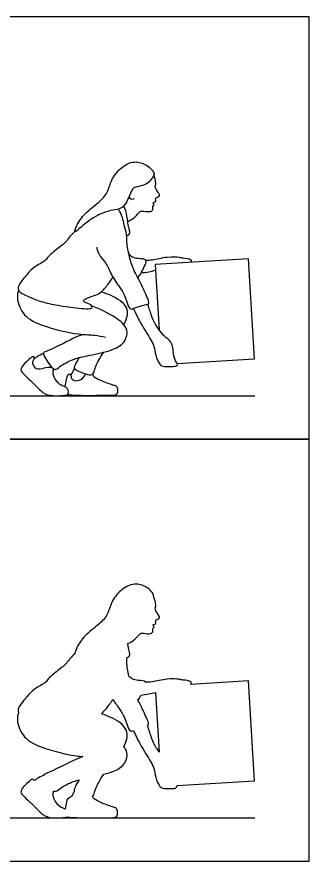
# Model space of a CAD drawing. Header units: millimetres. Extents: x 10.5 to 30.4, y -4.5 to 5.4.
# Drawn here: x 16.618 to 17.988, y -4.519 to -0.556 of the extents above; entities that cross this region are included whole.
import ezdxf

# ---------------------------------------------------------------- set-up
doc = ezdxf.new("R2010")
doc.units = ezdxf.units.MM
for name, color, linetype, true_color in [('AG-DIAGRAM', 7, 'Continuous', 0xfecc66), ('AG-OUTLINE', 7, 'Continuous', 0x8000ff), ('AG-PEOPLE', 7, 'Continuous', 0x66ccff), ('X-VPRT', 6, 'Continuous', 0xff00ff)]:
    doc.layers.add(name, color=color, linetype=linetype, true_color=true_color)

msp = doc.modelspace()

# ---------------------------------------------------------------- linework, layer by layer
at = {"layer": 'AG-DIAGRAM'}
for p, q in [((10.7748, -2.3343), (17.7344, -2.3343)), ((10.7748, -4.3155), (17.7344, -4.3155))]:
    msp.add_line(p, q, dxfattribs=at)
at = {"layer": 'AG-OUTLINE'}
for points in [[(17.3696, -4.1645), (17.733, -4.1417), (17.7035, -3.6725), (17.4331, -3.6895)], [(17.268, -3.7267), (17.2856, -4.0067)]]:
    msp.add_lwpolyline(points, dxfattribs=at)
for points, knots in [([(17.2603, -3.2802), (17.2595, -3.2676), (17.2491, -3.2518), (17.225, -3.23), (17.1672, -3.2092), (17.1024, -3.2445), (17.059, -3.3019), (17.0457, -3.3625), (17.0039, -3.4087), (16.9344, -3.4581), (16.901, -3.5086), (16.8891, -3.5414), (16.8902, -3.5451)], [2.541683, 2.541683, 2.541683, 2.541683, 2.822288, 3.172303, 3.627409, 4.133128, 4.644015, 5.111162, 5.583386, 6.142028, 6.641396, 6.941512, 6.941512, 6.941512, 6.941512]), ([(17.1376, -3.4977), (17.1497, -3.4923), (17.1726, -3.4807), (17.1949, -3.4476), (17.2127, -3.4487), (17.2462, -3.4547), (17.2589, -3.4406), (17.2525, -3.4268), (17.2638, -3.4204), (17.2583, -3.4149), (17.2542, -3.4095), (17.2656, -3.4065), (17.2707, -3.4025), (17.2673, -3.392), (17.2704, -3.3851), (17.2811, -3.3828), (17.2902, -3.3746), (17.2793, -3.361), (17.2701, -3.3449), (17.2648, -3.3311), (17.2707, -3.3221), (17.2665, -3.298), (17.2628, -3.2863), (17.2603, -3.2802)], [0, 0, 0, 0, 0.368319, 0.718049, 0.954847, 1.288628, 1.51278, 1.718652, 1.894651, 2.037774, 2.163964, 2.344716, 2.486047, 2.66971, 2.818063, 3.008844, 3.18806, 3.412372, 3.674105, 3.886609, 4.06717, 4.348063, 4.606623, 4.606623, 4.606623, 4.606623]), ([(17.1329, -3.5642), (17.1369, -3.5632), (17.1444, -3.5586), (17.1496, -3.5494), (17.1434, -3.5313), (17.1398, -3.5148), (17.1376, -3.4977)], [0, 0, 0, 0, 0.22437, 0.417873, 0.685961, 1.017718, 1.017718, 1.017718, 1.017718]), ([(16.8902, -3.5451), (16.8819, -3.5526), (16.8657, -3.5682), (16.8488, -3.5947), (16.8173, -3.6185), (16.7642, -3.6602), (16.7529, -3.6839), (16.6932, -3.7106), (16.6528, -3.7623), (16.6241, -3.7956), (16.6235, -3.8138), (16.6257, -3.8196)], [0, 0, 0, 0, 0.337765, 0.657174, 1.031473, 1.503989, 1.800381, 2.255301, 2.73976, 3.1293, 3.349805, 3.349805, 3.349805, 3.349805]), ([(17.143, -3.6501), (17.1383, -3.6281), (17.1318, -3.5902), (17.1333, -3.5714), (17.1329, -3.5642)], [5.5462899, 5.5462899, 5.5462899, 5.5462899, 5.9956988, 6.2387075, 6.2387075, 6.2387075, 6.2387075]), ([(17.2213, -3.6785), (17.2152, -3.6715), (17.1843, -3.6719), (17.1602, -3.666), (17.1475, -3.6552), (17.143, -3.6501)], [-0.9797705, -0.9797705, -0.9797705, -0.9797705, -0.6282778, -0.3083407, -0.0792162, -0.0792162, -0.0792162, -0.0792162]), ([(17.4331, -3.6895), (17.4368, -3.6845), (17.4373, -3.6716), (17.3959, -3.6699), (17.3796, -3.664), (17.3211, -3.6607), (17.2541, -3.6801), (17.232, -3.6787), (17.2213, -3.6785)], [-2.166353, -2.166353, -2.166353, -2.166353, -1.972219, -1.601425, -1.328347, -0.866679, -0.347685, 0, 0, 0, 0]), ([(17.014, -3.8277), (17.0228, -3.8202), (17.041, -3.7978), (17.0595, -3.7747), (17.0686, -3.7597)], [7.5163184, 7.5163184, 7.5163184, 7.5163184, 7.7990306, 8.2225898, 8.2225898, 8.2225898, 8.2225898]), ([(17.0686, -3.7597), (17.0786, -3.7765), (17.1018, -3.8089), (17.1242, -3.844), (17.1347, -3.8774), (17.1461, -3.9119), (17.1587, -3.9083), (17.1645, -3.906)], [1.320962, 1.320962, 1.320962, 1.320962, 1.713693, 2.103225, 2.457168, 2.784715, 2.977429, 2.977429, 2.977429, 2.977429]), ([(17.1843, -3.7606), (17.185, -3.7606), (17.1889, -3.7602), (17.1928, -3.7552), (17.1972, -3.745), (17.1998, -3.7391)], [-2.0900276, -2.0900276, -2.0900276, -2.0900276, -2.0513385, -1.8792576, -1.6778786, -1.6778786, -1.6778786, -1.6778786]), ([(17.2312, -3.886), (17.2388, -3.8763), (17.2282, -3.8496), (17.2051, -3.8007), (17.1885, -3.7687), (17.1843, -3.7606)], [3.577722, 3.577722, 3.577722, 3.577722, 3.92983, 4.508147, 4.709423, 4.709423, 4.709423, 4.709423]), ([(17.1998, -3.7391), (17.212, -3.7376), (17.2361, -3.7337), (17.2567, -3.7292), (17.268, -3.7267)], [0, 0, 0, 0, 0.3533759, 0.6814626, 0.6814626, 0.6814626, 0.6814626]), ([(16.6257, -3.8196), (16.622, -3.8316), (16.6152, -3.8576), (16.6419, -3.9378), (16.729, -3.9894), (16.8669, -4.0221), (16.9207, -4.0273), (16.9272, -4.0278)], [0, 0, 0, 0, 0.358485, 0.862576, 1.450739, 2.233414, 2.348457, 2.348457, 2.348457, 2.348457]), ([(17.1187, -3.9813), (17.1274, -3.9686), (17.1375, -3.9381), (17.135, -3.9035), (17.1038, -3.8656), (17.0587, -3.8436), (17.0292, -3.832), (17.014, -3.8277)], [-1.945048, -1.945048, -1.945048, -1.945048, -1.548093, -1.212387, -0.816271, -0.40182, 0, 0, 0, 0]), ([(17.1645, -3.906), (17.1749, -3.9287), (17.1951, -3.9715), (17.245, -4.0504), (17.2627, -4.0838), (17.2672, -4.1242), (17.2856, -4.1714), (17.3095, -4.1797), (17.3465, -4.1779), (17.3674, -4.1769), (17.3696, -4.1645)], [0, 0, 0, 0, 0.533592, 1.122663, 1.498363, 1.890472, 2.316324, 2.610256, 2.99455, 3.283807, 3.283807, 3.283807, 3.283807]), ([(17.2856, -4.0067), (17.2765, -3.9939), (17.256, -3.9657), (17.239, -3.9066), (17.2336, -3.8928), (17.2312, -3.886)], [5.354992, 5.354992, 5.354992, 5.354992, 5.77439, 6.225311, 6.497872, 6.497872, 6.497872, 6.497872]), ([(17.0253, -4.1112), (17.0425, -4.1068), (17.0849, -4.0939), (17.1279, -4.0638), (17.1406, -4.0113), (17.1254, -3.9889), (17.1187, -3.9813)], [3.979145, 3.979145, 3.979145, 3.979145, 4.274525, 4.737019, 5.152195, 5.428563, 5.428563, 5.428563, 5.428563]), ([(16.9272, -4.0278), (16.9115, -4.0342), (16.8839, -4.0438), (16.7661, -4.1066), (16.7457, -4.11), (16.7431, -4.1166)], [0, 0, 0, 0, 0.429927, 1.123382, 1.396856, 1.396856, 1.396856, 1.396856]), ([(16.7431, -4.1166), (16.7328, -4.1203), (16.7131, -4.1304), (16.7041, -4.1372), (16.6997, -4.1408)], [-0.5747818, -0.5747818, -0.5747818, -0.5747818, -0.2396962, 0, 0, 0, 0]), ([(16.9712, -4.2153), (16.9775, -4.2117), (16.9829, -4.1942), (16.9887, -4.1746), (17.0051, -4.1405), (17.0253, -4.1112)], [1.4806018, 1.4806018, 1.4806018, 1.4806018, 1.756545, 2.0310543, 2.4690486, 2.4690486, 2.4690486, 2.4690486]), ([(16.6997, -4.1408), (16.6939, -4.131), (16.6789, -4.1393), (16.6476, -4.1708), (16.6297, -4.1966), (16.6641, -4.2278), (16.7135, -4.274), (16.7465, -4.3116), (16.783, -4.315), (16.814, -4.3158), (16.8371, -4.3147), (16.8515, -4.3122), (16.8544, -4.3106)], [-2.773342, -2.773342, -2.773342, -2.773342, -2.525689, -2.101636, -1.793137, -1.407896, -0.891611, -0.461057, -0.02724, -0.02724, 0.376939, 0.529856, 0.529856, 0.529856, 0.529856]), ([(16.7903, -4.1898), (16.8028, -4.1933), (16.8204, -4.1747), (16.8676, -4.1496), (16.9015, -4.1391), (16.9104, -4.1367)], [2.252293, 2.252293, 2.252293, 2.252293, 2.577061, 3.109662, 3.295462, 3.295462, 3.295462, 3.295462]), ([(16.9104, -4.1367), (16.8977, -4.1562), (16.8896, -4.1733), (16.886, -4.1843), (16.8879, -4.188)], [0, 0, 0, 0, 0.3137939, 0.530915, 0.530915, 0.530915, 0.530915]), ([(16.8449, -4.2741), (16.8342, -4.2698), (16.8179, -4.2664), (16.7912, -4.2289), (16.7875, -4.2113), (16.7884, -4.1965), (16.7903, -4.1898)], [1.093026, 1.093026, 1.093026, 1.093026, 1.385487, 1.79122, 2.056681, 2.336371, 2.336371, 2.336371, 2.336371]), ([(16.8879, -4.188), (16.8859, -4.1936), (16.8808, -4.2044), (16.8738, -4.2142), (16.87, -4.2188)], [-0.4937471, -0.4937471, -0.4937471, -0.4937471, -0.2472397, 0, 0, 0, 0]), ([(16.87, -4.2188), (16.8545, -4.2228), (16.8512, -4.2405), (16.8468, -4.2622), (16.8449, -4.2741)], [-5.1334322, -5.1334322, -5.1334322, -5.1334322, -4.7169298, -4.2158422, -4.2158422, -4.2158422, -4.2158422]), ([(16.8544, -4.3106), (16.8653, -4.3131), (16.9035, -4.315), (16.9367, -4.3158), (17.0242, -4.3148), (17.0753, -4.3152), (17.0879, -4.3094), (17.0916, -4.2882), (17.0857, -4.269), (17.0695, -4.2656), (17.0165, -4.2475), (16.9805, -4.2285), (16.9741, -4.2193), (16.9712, -4.2153)], [-3.681884, -3.681884, -3.681884, -3.681884, -3.288749, -2.932419, -2.382754, -1.96776, -1.776567, -1.515818, -1.26877, -1.046241, -0.604989, -0.224866, 0, 0, 0, 0])]:
    msp.add_open_spline(points, degree=3, knots=knots, dxfattribs=at)
at = {"layer": 'AG-PEOPLE'}
msp.add_lwpolyline([(17.3696, -2.1833), (17.733, -2.1605), (17.7035, -1.6913), (17.2663, -1.7188), (17.2856, -2.0255)], dxfattribs=at)
for points, knots in [([(17.0943, -1.4585), (17.1038, -1.4557), (17.1216, -1.4471), (17.137, -1.4152), (17.1439, -1.4005), (17.1568, -1.3673), (17.1701, -1.3546), (17.215, -1.3485), (17.2449, -1.3265), (17.2611, -1.2997), (17.2623, -1.2907), (17.2491, -1.2706), (17.225, -1.2488), (17.1672, -1.228), (17.1024, -1.2633), (17.059, -1.3207), (17.0457, -1.3813), (17.0039, -1.4275), (16.9344, -1.4769), (16.9002, -1.5285), (16.883, -1.5778), (16.9239, -1.5359), (16.992, -1.4851), (17.0566, -1.4645), (17.0838, -1.4615), (17.0943, -1.4585)], [0, 0, 0, 0, 0.31451, 0.649272, 0.896975, 1.23477, 1.481588, 1.862963, 2.22779, 2.541683, 2.706217, 2.976329, 3.313254, 3.751342, 4.238149, 4.729931, 5.179609, 5.634174, 6.171925, 6.652619, 6.972137, 7.31971, 7.885517, 8.364076, 8.715625, 8.715625, 8.715625, 8.715625]), ([(17.1376, -1.5165), (17.1497, -1.5111), (17.1726, -1.4995), (17.1949, -1.4664), (17.2127, -1.4675), (17.2462, -1.4735), (17.2589, -1.4594), (17.2525, -1.4456), (17.2638, -1.4392), (17.2583, -1.4337), (17.2542, -1.4283), (17.2656, -1.4253), (17.2707, -1.4213), (17.2673, -1.4108), (17.2704, -1.4039), (17.2811, -1.4016), (17.2902, -1.3934), (17.2793, -1.3798), (17.2701, -1.3637), (17.2648, -1.3499), (17.2707, -1.3409), (17.2665, -1.3168), (17.2628, -1.3051), (17.2603, -1.299)], [0, 0, 0, 0, 0.368319, 0.718049, 0.954847, 1.288628, 1.51278, 1.718652, 1.894651, 2.037774, 2.163964, 2.344716, 2.486047, 2.66971, 2.818063, 3.008844, 3.18806, 3.412372, 3.674105, 3.886609, 4.06717, 4.348063, 4.606623, 4.606623, 4.606623, 4.606623]), ([(17.1686, -1.4095), (17.1655, -1.4117), (17.1572, -1.4175), (17.1465, -1.4055), (17.1441, -1.3994)], [0, 0, 0, 0, 0.19746, 0.4558253, 0.4558253, 0.4558253, 0.4558253]), ([(16.9906, -1.6376), (16.9947, -1.6524), (17.0063, -1.6822), (17.0377, -1.7094), (17.0584, -1.7673), (17.0998, -1.8245), (17.1242, -1.8628), (17.1347, -1.8962), (17.1474, -1.9346), (17.1748, -1.9183), (17.2233, -1.9071), (17.2416, -1.9021), (17.2282, -1.8684), (17.1973, -1.803), (17.1604, -1.7354), (17.1436, -1.677), (17.131, -1.6058), (17.135, -1.577), (17.1198, -1.5328), (17.1146, -1.4983), (17.1017, -1.4711), (17.0943, -1.4585)], [0, 0, 0, 0, 0.395708, 0.764566, 1.218925, 1.713693, 2.103225, 2.457168, 2.784715, 3.075924, 3.498681, 3.713287, 4.023217, 4.532258, 5.045698, 5.509857, 5.995699, 6.313114, 6.699839, 7.051243, 7.437702, 7.437702, 7.437702, 7.437702]), ([(17.1329, -1.583), (17.1369, -1.582), (17.1444, -1.5774), (17.1496, -1.5682), (17.1434, -1.5501), (17.1376, -1.5235), (17.1359, -1.4897), (17.126, -1.4589), (17.1195, -1.444)], [0, 0, 0, 0, 0.206285, 0.384192, 0.630673, 0.935689, 1.276079, 1.683566, 1.683566, 1.683566, 1.683566]), ([(16.8902, -1.5639), (16.8819, -1.5714), (16.8657, -1.587), (16.8488, -1.6135), (16.8173, -1.6373), (16.7642, -1.679), (16.7529, -1.7027), (16.6932, -1.7294), (16.6528, -1.7811), (16.6223, -1.8164), (16.6242, -1.8475), (16.6643, -1.8657), (16.7212, -1.8916), (16.8028, -1.9092), (16.8877, -1.9225), (16.973, -1.9292), (16.9694, -1.9157), (16.9667, -1.9055), (16.9352, -1.8971), (16.927, -1.8885), (16.9489, -1.8715), (17.0046, -1.8613), (17.0375, -1.821), (17.0595, -1.7935), (17.0686, -1.7785)], [0, 0, 0, 0, 0.337765, 0.657174, 1.031473, 1.503989, 1.800381, 2.255301, 2.73976, 3.1293, 3.415766, 3.782476, 4.248726, 4.777338, 5.354582, 5.848002, 5.997604, 6.179188, 6.508412, 6.672419, 6.942458, 7.382131, 7.799031, 8.22259, 8.22259, 8.22259, 8.22259]), ([(17.143, -1.6689), (17.1475, -1.674), (17.1602, -1.6848), (17.1843, -1.6907), (17.2281, -1.6901), (17.2193, -1.7212), (17.2038, -1.7474), (17.1959, -1.7674), (17.1843, -1.7794)], [0.079216, 0.079216, 0.079216, 0.079216, 0.330344, 0.681005, 1.066252, 1.374244, 1.752836, 2.090028, 2.090028, 2.090028, 2.090028]), ([(17.2213, -1.6973), (17.232, -1.6975), (17.2541, -1.6989), (17.3211, -1.6795), (17.3796, -1.6828), (17.3959, -1.6887), (17.4373, -1.6904), (17.4368, -1.7033), (17.4331, -1.7083)], [0, 0, 0, 0, 0.347685, 0.866679, 1.328347, 1.601425, 1.972219, 2.166353, 2.166353, 2.166353, 2.166353]), ([(17.1998, -1.7579), (17.212, -1.7564), (17.2361, -1.7525), (17.2567, -1.748), (17.268, -1.7455)], [0, 0, 0, 0, 0.3533759, 0.6814626, 0.6814626, 0.6814626, 0.6814626]), ([(16.6257, -1.8384), (16.622, -1.8504), (16.6152, -1.8764), (16.6419, -1.9566), (16.729, -2.0082), (16.904, -2.0496), (16.9813, -2.0474), (17.0169, -2.0557), (17.0332, -2.0596)], [0, 0, 0, 0, 0.358485, 0.862576, 1.450739, 2.233414, 2.747842, 3.161059, 3.161059, 3.161059, 3.161059]), ([(17.014, -1.8465), (17.0292, -1.8508), (17.0587, -1.8624), (17.1038, -1.8844), (17.135, -1.9223), (17.1375, -1.9569), (17.1274, -1.9874), (17.1187, -2.0001)], [0, 0, 0, 0, 0.40182, 0.816271, 1.212387, 1.548093, 1.945048, 1.945048, 1.945048, 1.945048]), ([(16.9272, -2.0466), (16.9115, -2.053), (16.8839, -2.0626), (16.7661, -2.1254), (16.7406, -2.1297), (16.7457, -2.1517), (16.7652, -2.1802), (16.7946, -2.2207), (16.8204, -2.1935), (16.8861, -2.1586), (16.9712, -2.1423), (17.0738, -2.1204), (17.1279, -2.0826), (17.1417, -2.0257), (17.1108, -1.9902), (17.0802, -1.9663), (17.0079, -1.9259), (16.9686, -1.9131)], [0, 0, 0, 0, 0.414967, 1.084293, 1.348251, 1.582122, 1.944397, 2.317662, 2.622078, 3.121304, 3.677941, 4.274525, 4.737019, 5.152195, 5.526104, 5.895647, 6.545348, 6.545348, 6.545348, 6.545348]), ([(17.1645, -1.9248), (17.1749, -1.9475), (17.1951, -1.9903), (17.245, -2.0692), (17.2627, -2.1026), (17.2672, -2.143), (17.2856, -2.1902), (17.3095, -2.1985), (17.3465, -2.1967), (17.3731, -2.1954), (17.37, -2.1817), (17.3571, -2.1656), (17.351, -2.1265), (17.3476, -2.0969), (17.3403, -2.0823), (17.3271, -2.0679), (17.3064, -2.0549), (17.2847, -2.0241), (17.256, -1.9845), (17.239, -1.9254), (17.2336, -1.9116), (17.2312, -1.9048)], [0, 0, 0, 0, 0.505184, 1.062893, 1.41859, 1.789823, 2.193002, 2.471286, 2.83512, 3.108977, 3.283807, 3.54753, 3.917271, 4.236827, 4.466243, 4.717734, 5.002832, 5.354992, 5.77439, 6.225311, 6.497872, 6.497872, 6.497872, 6.497872]), ([(16.6997, -2.1596), (16.7041, -2.156), (16.7131, -2.1492), (16.7328, -2.1391), (16.7431, -2.1354)], [0, 0, 0, 0, 0.2396962, 0.5747818, 0.5747818, 0.5747818, 0.5747818]), ([(16.9104, -2.1555), (16.8977, -2.175), (16.8896, -2.1921), (16.8841, -2.2087), (16.9086, -2.2196), (16.9383, -2.2317), (16.9743, -2.2409), (16.9829, -2.213), (16.9887, -2.1934), (17.0051, -2.1593), (17.0253, -2.13)], [0, 0, 0, 0, 0.313794, 0.530915, 0.805471, 1.155356, 1.480602, 1.756545, 2.031054, 2.469049, 2.469049, 2.469049, 2.469049]), ([(16.7836, -2.2033), (16.7767, -2.2022), (16.7626, -2.1999), (16.7273, -2.2114), (16.7035, -2.2093), (16.6866, -2.175), (16.7018, -2.1625), (16.6981, -2.1474), (16.6789, -2.1581), (16.6476, -2.1896), (16.6297, -2.2154), (16.6641, -2.2466), (16.7135, -2.2928), (16.7465, -2.3304), (16.783, -2.3338), (16.814, -2.3346), (16.8412, -2.3333), (16.8631, -2.3285), (16.858, -2.2995), (16.8404, -2.29), (16.8179, -2.2852), (16.7912, -2.2477), (16.7875, -2.2301), (16.7884, -2.2153), (16.7903, -2.2086)], [-4.252033, -4.252033, -4.252033, -4.252033, -3.983397, -3.633286, -3.357528, -3.030972, -2.791358, -2.611825, -2.376281, -1.972964, -1.679549, -1.313145, -0.822106, -0.412604, 0, 0, 0.384416, 0.625566, 0.902567, 1.155542, 1.433298, 1.818631, 2.070744, 2.336371, 2.336371, 2.336371, 2.336371]), ([(16.87, -2.2376), (16.8738, -2.233), (16.8808, -2.2232), (16.8859, -2.2124), (16.8879, -2.2068)], [0, 0, 0, 0, 0.2472397, 0.4937471, 0.4937471, 0.4937471, 0.4937471]), ([(16.8449, -2.2929), (16.8468, -2.281), (16.8512, -2.2593), (16.8555, -2.2366), (16.8672, -2.2299), (16.8719, -2.2417), (16.8731, -2.2603), (16.9039, -2.268), (16.9322, -2.2495), (16.938, -2.2375), (16.9403, -2.2314)], [4.215842, 4.215842, 4.215842, 4.215842, 4.551716, 4.830893, 5.004723, 5.187039, 5.42688, 5.727513, 6.058126, 6.31418, 6.31418, 6.31418, 6.31418]), ([(16.9712, -2.2341), (16.9741, -2.2381), (16.9805, -2.2473), (17.0165, -2.2663), (17.0695, -2.2844), (17.0857, -2.2878), (17.0916, -2.307), (17.0879, -2.3282), (17.0753, -2.334), (17.0242, -2.3336), (16.9367, -2.3346), (16.9035, -2.3338), (16.8653, -2.3319), (16.8544, -2.3294)], [0, 0, 0, 0, 0.224866, 0.604989, 1.046241, 1.26877, 1.515818, 1.776567, 1.96776, 2.382754, 2.932419, 3.288749, 3.681884, 3.681884, 3.681884, 3.681884])]:
    msp.add_open_spline(points, degree=3, knots=knots, dxfattribs=at)
at = {"layer": 'X-VPRT'}
for points in [[(10.5208, -0.5563), (10.5208, -2.5375), (17.9884, -2.5375), (17.9884, -0.5563)], [(10.5208, -2.5375), (10.5208, -4.5187), (17.9884, -4.5187), (17.9884, -2.5375)]]:
    msp.add_lwpolyline(points, close=True, dxfattribs=at)

doc.saveas('drawing.dxf')
